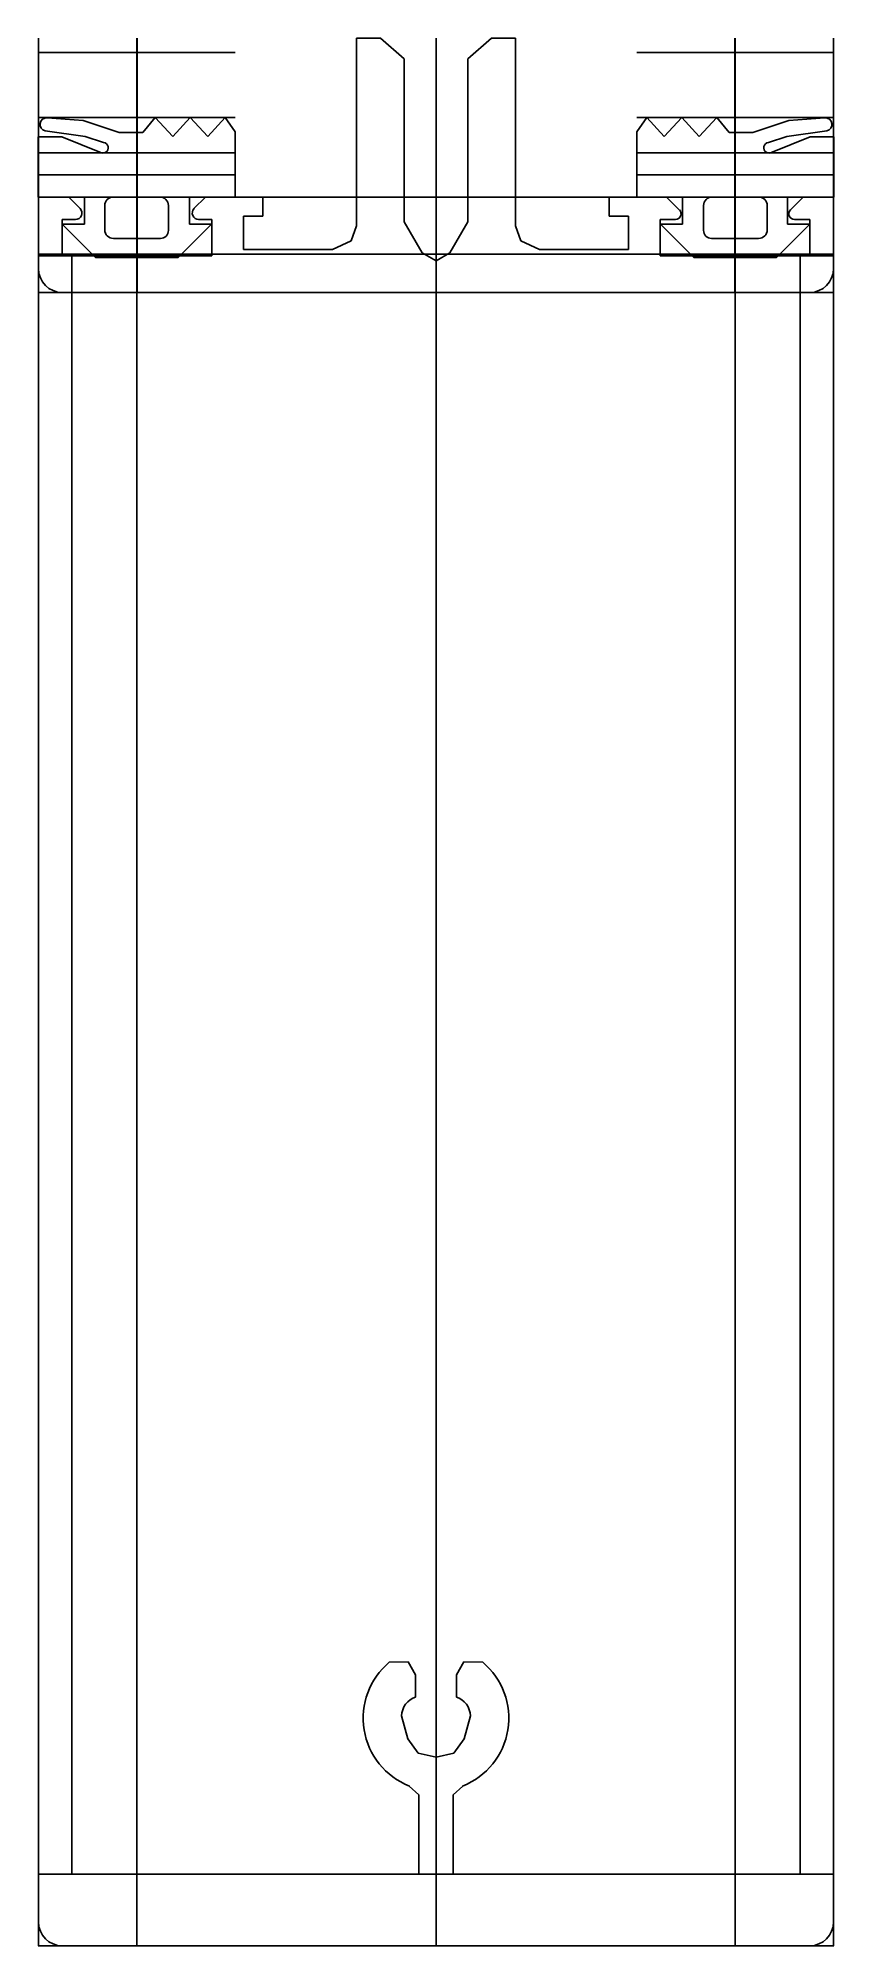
# Model space of a CAD drawing. Extents: x -25 to 25, y -104 to 16.
import ezdxf

# ---------------------------------------------------------------- set-up
doc = ezdxf.new("R2010")
doc.units = 0
doc.layers.get('0').update_dxf_attribs({"linetype": 'CONTINUOUS'})

msp = doc.modelspace()

# ---------------------------------------------------------------- linework, layer by layer
at = {"linetype": 'CONTINUOUS'}
for p, q in [((-25, -104), (-25, 16)), ((-18.82, 16), (-18.82, -104)), ((-18.8, 16), (-18.8, 0)), ((-3.5, 16), (-5, 16)), ((-5, 16), (-5, 4.2)), ((-5, 4.2), (-5, 16)), ((-5, 16), (-3.5, 16)), ((-2, 14.7), (-3.5, 16)), ((-3.5, 16), (-2, 14.7)), ((0, -104), (0, 16)), ((0, 0), (0, 16)), ((3.5, 16), (2, 14.7)), ((3.5, 16), (2, 14.7)), ((5, 16), (3.5, 16)), ((5, 16), (3.5, 16)), ((5, 4.2), (5, 16)), ((5, 4.2), (5, 16)), ((18.8, 0), (18.8, 16)), ((18.82, -104), (18.82, 16)), ((25, -104), (25, 16)), ((-12.62, 15.1), (-25.02, 15.1)), ((-18.82, 15.1), (-18.82, 2.2)), ((-2, 4.45), (-2, 14.7)), ((-2, 14.7), (-2, 4.45)), ((2, 14.7), (2, 4.45)), ((2, 14.7), (2, 4.45)), ((12.62, 15.1), (25.02, 15.1)), ((18.82, 15.1), (18.82, 2.2)), ((-25.02, 11), (-12.62, 11)), ((-12.62, 11), (-25.02, 11)), ((-22.18, 10.82), (-24.45, 10.99)), ((-19.93, 10.06), (-22.18, 10.82)), ((-18.82, 11), (-18.82, 8.79)), ((-17.67, 11), (-18.44, 10.06)), ((-16.56, 9.81), (-17.67, 11)), ((-15.46, 11), (-16.56, 9.81)), ((-14.34, 9.81), (-15.46, 11)), ((-13.26, 11), (-14.34, 9.81)), ((-12.62, 10.11), (-13.26, 11)), ((25.02, 11), (12.62, 11)), ((12.62, 11), (25.02, 11)), ((13.26, 11), (12.62, 10.11)), ((14.34, 9.81), (13.26, 11)), ((15.46, 11), (14.34, 9.81)), ((16.56, 9.81), (15.46, 11)), ((17.67, 11), (16.56, 9.81)), ((18.44, 10.06), (17.67, 11)), ((18.82, 11), (18.82, 8.79)), ((22.18, 10.82), (19.93, 10.06)), ((24.45, 10.99), (22.18, 10.82)), ((-23.53, 9.8), (-25.02, 9.8)), ((-25.02, 9.8), (-25.02, 8.79)), ((-24.57, 10.18), (-22.07, 9.82)), ((-21.14, 8.82), (-23.53, 9.8)), ((-22.07, 9.82), (-20.91, 9.43)), ((-18.44, 10.06), (-19.93, 10.06)), ((-12.62, 8.79), (-12.62, 10.11)), ((12.62, 10.11), (12.62, 8.79)), ((19.93, 10.06), (18.44, 10.06)), ((20.91, 9.43), (22.07, 9.82)), ((23.53, 9.8), (21.14, 8.82)), ((22.07, 9.82), (24.57, 10.18)), ((25.02, 9.8), (23.53, 9.8)), ((25.02, 8.79), (25.02, 9.8)), ((-12.62, 8.79), (-25.02, 8.79)), ((-12.62, 8.79), (-25.02, 8.79)), ((-25.02, 8.79), (-25.02, 6)), ((-12.62, 8.79), (-25.02, 8.79)), ((-25.02, 8.79), (-12.62, 8.79)), ((-12.62, 6), (-12.62, 8.79)), ((12.62, 8.79), (25.02, 8.79)), ((25.02, 8.79), (12.62, 8.79)), ((12.62, 8.79), (12.62, 6)), ((12.62, 8.79), (25.02, 8.79)), ((12.62, 8.79), (25.02, 8.79)), ((25.02, 6), (25.02, 8.79)), ((-12.62, 7.4), (-25.02, 7.4)), ((12.62, 7.4), (25.02, 7.4)), ((25.02, 6), (-25.02, 6)), ((-12.62, 6), (-25.02, 6)), ((-25.02, 6), (-22.11, 6)), ((25, 6), (-25, 6)), ((-23.1, 6), (-25, 6)), ((-25, 6), (-25, 1.5)), ((-25, 1.5), (-25, 6)), ((-25, 6), (-23.1, 6)), ((-14.11, 6), (-23.51, 6)), ((-22.38, 5.28), (-23.1, 6)), ((-23.1, 6), (-22.38, 5.28)), ((-22.11, 6), (-20.3, 6)), ((-20.3, 6), (-22.11, 6)), ((-22.11, 6), (-22.11, 4.3)), ((-20.3, 6), (-17.29, 6)), ((-18.82, 6), (-18.82, 2.2)), ((-15.51, 6), (-17.35, 6)), ((-17.29, 6), (-15.52, 6)), ((-15.52, 6), (-12.62, 6)), ((-15.51, 4.3), (-15.51, 6)), ((-14.5, 6), (-15.22, 5.28)), ((-15.22, 5.28), (-14.5, 6)), ((-10.9, 6), (-14.5, 6)), ((-14.5, 6), (-10.9, 6)), ((-10.9, 4.8), (-10.9, 6)), ((-10.9, 6), (-10.9, 4.8)), ((14.5, 6), (10.9, 6)), ((10.9, 6), (10.9, 4.8)), ((10.9, 6), (10.9, 4.8)), ((14.5, 6), (10.9, 6)), ((12.62, 6), (25.02, 6)), ((12.62, 6), (15.52, 6)), ((14.11, 6), (23.51, 6)), ((15.3, 5.2), (14.5, 6)), ((15.3, 5.2), (14.5, 6)), ((17.35, 6), (15.51, 6)), ((15.51, 6), (15.51, 4.3)), ((15.52, 6), (17.29, 6)), ((17.29, 6), (20.3, 6)), ((18.82, 6), (18.82, 2.2)), ((20.3, 6), (22.11, 6)), ((22.11, 6), (20.3, 6)), ((22.11, 6), (25.02, 6)), ((22.11, 4.3), (22.11, 6)), ((23.1, 6), (22.3, 5.2)), ((23.1, 6), (22.3, 5.2)), ((25, 6), (23.1, 6)), ((25, 6), (23.1, 6)), ((25, 1.5), (25, 6)), ((25, 1.5), (25, 6)), ((-20.83, 3.94), (-20.83, 5.47)), ((-16.83, 5.47), (-16.83, 3.91)), ((-12.1, 2.7), (-12.1, 4.8)), ((-12.1, 4.8), (-10.9, 4.8)), ((-10.9, 4.8), (-12.1, 4.8)), ((-12.1, 4.8), (-12.1, 2.7)), ((10.9, 4.8), (12.1, 4.8)), ((10.9, 4.8), (12.1, 4.8)), ((12.1, 4.8), (12.1, 2.7)), ((12.1, 4.8), (12.1, 2.7)), ((16.83, 3.91), (16.83, 5.47)), ((20.83, 5.47), (20.83, 3.94)), ((-22.11, 4.3), (-23.51, 4.3)), ((-23.51, 4.3), (-21.41, 2.2)), ((-23.5, 2.3), (-23.5, 4.6)), ((-23.5, 4.6), (-22.67, 4.6)), ((-22.67, 4.6), (-23.5, 4.6)), ((-23.5, 4.6), (-23.5, 2.3)), ((-16.21, 2.2), (-14.11, 4.3)), ((-14.11, 4.3), (-15.51, 4.3)), ((-14.93, 4.6), (-14.1, 4.6)), ((-14.1, 4.6), (-14.93, 4.6)), ((-14.1, 4.6), (-14.1, 2.3)), ((-14.1, 2.3), (-14.1, 4.6)), ((-5, 4.2), (-5.33, 3.26)), ((-5.33, 3.26), (-5, 4.2)), ((-0.87, 2.5), (-2, 4.45)), ((-2, 4.45), (-0.87, 2.5)), ((2, 4.45), (0.87, 2.5)), ((2, 4.45), (0.87, 2.5)), ((5.33, 3.26), (5, 4.2)), ((5.33, 3.26), (5, 4.2)), ((14.1, 2.3), (14.1, 4.6)), ((14.1, 4.6), (15.05, 4.6)), ((14.1, 4.6), (15.05, 4.6)), ((14.1, 2.3), (14.1, 4.6)), ((15.51, 4.3), (14.11, 4.3)), ((14.11, 4.3), (16.21, 2.2)), ((21.41, 2.2), (23.51, 4.3)), ((23.51, 4.3), (22.11, 4.3)), ((22.55, 4.6), (23.5, 4.6)), ((22.55, 4.6), (23.5, 4.6)), ((23.5, 4.6), (23.5, 2.3)), ((23.5, 4.6), (23.5, 2.3)), ((25, 2.41), (-25, 2.41)), ((-17.33, 3.4), (-20.29, 3.4)), ((-6.5, 2.7), (-12.1, 2.7)), ((-12.1, 2.7), (-6.5, 2.7)), ((-5.33, 3.26), (-6.5, 2.7)), ((-6.5, 2.7), (-5.33, 3.26)), ((0, 1.99), (-0.87, 2.5)), ((-0.87, 2.5), (0, 1.99)), ((0.87, 2.5), (0, 1.99)), ((0.87, 2.5), (0, 1.99)), ((6.5, 2.7), (5.33, 3.26)), ((6.5, 2.7), (5.33, 3.26)), ((12.1, 2.7), (6.5, 2.7)), ((12.1, 2.7), (6.5, 2.7)), ((20.29, 3.4), (17.33, 3.4)), ((25, -102.5), (25, 2.41)), ((-25, 2.3), (-25, -102.5)), ((-22.9, 2.3), (-25, 2.3)), ((-25, 2.3), (-25, -102.5)), ((-14.1, 2.3), (-23.5, 2.3)), ((-23.5, 2.3), (-14.1, 2.3)), ((-22.9, -99.5), (-22.9, 2.3)), ((-21.41, 2.2), (-16.21, 2.2)), ((23.5, 2.3), (14.1, 2.3)), ((23.5, 2.3), (14.1, 2.3)), ((16.21, 2.2), (21.41, 2.2)), ((25, 2.3), (22.9, 2.3)), ((22.9, 2.3), (22.9, -99.5)), ((25, -102.5), (25, 2.3)), ((-25.02, 0), (25.02, 0)), ((-25, 0), (25, 0)), ((-23.5, 0), (23.5, 0)), ((-23.5, 0), (23.5, 0)), ((-22.9, 0), (-22.9, -99.5)), ((25, -102.5), (25, -6.51)), ((-1.76, -86.13), (-2.94, -86.16)), ((-2.94, -86.16), (-1.76, -86.13)), ((-1.28, -86.95), (-1.76, -86.13)), ((-1.76, -86.13), (-1.28, -86.95)), ((0, -99.5), (0, -86.13)), ((1.76, -86.13), (1.28, -86.95)), ((1.76, -86.13), (1.28, -86.95)), ((2.94, -86.16), (1.76, -86.13)), ((2.94, -86.16), (1.76, -86.13)), ((-1.28, -88.35), (-1.28, -86.95)), ((-1.28, -86.95), (-1.28, -88.35)), ((1.28, -86.95), (1.28, -88.35)), ((1.28, -86.95), (1.28, -88.35)), ((-1.78, -90.98), (-2.17, -89.53)), ((-2.17, -89.53), (-1.78, -90.98)), ((2.17, -89.53), (1.78, -90.98)), ((2.17, -89.53), (1.78, -90.98)), ((-1.13, -91.89), (-1.78, -90.98)), ((-1.78, -90.98), (-1.13, -91.89)), ((1.78, -90.98), (1.13, -91.89)), ((1.78, -90.98), (1.13, -91.89)), ((0, -92.13), (-1.13, -91.89)), ((-1.13, -91.89), (0, -92.13)), ((1.13, -91.89), (0, -92.13)), ((1.13, -91.89), (0, -92.13)), ((-1.68, -93.95), (-1.08, -94.5)), ((-1.08, -94.5), (-1.68, -93.95)), ((-1.08, -94.5), (-1.08, -99.5)), ((-1.08, -99.5), (-1.08, -94.5)), ((1.08, -94.5), (1.68, -93.95)), ((1.68, -93.95), (1.08, -94.5)), ((1.08, -99.5), (1.08, -94.5)), ((1.08, -94.5), (1.08, -99.5)), ((25.02, -99.5), (-25.02, -99.5)), ((22.9, -99.5), (-22.9, -99.5)), ((-22.9, -99.5), (22.9, -99.5)), ((-4.59, -99.5), (4.59, -99.5)), ((-1.08, -99.5), (1.08, -99.5)), ((-1.08, -99.5), (1.08, -99.5)), ((25.02, -104), (-25.02, -104)), ((-23.5, -104), (23.5, -104)), ((-23.5, -104), (23.5, -104)), ((-23.5, -104), (23.5, -104))]:
    msp.add_line(p, q, dxfattribs=at)
for centre, radius, start, end in [((-24.49, 10.58), 0.41, 84.6202, 258.5259), ((24.49, 10.58), 0.41, 281.4741, 95.3798), ((-20.95, 9.1), 0.336, 235.3266, 83.3556), ((20.95, 9.1), 0.336, 96.6444, 304.6734), ((-20.3, 5.47), 0.53, 90, 180), ((-17.36, 5.47), 0.53, 359.9898, 88.9189), ((17.36, 5.47), 0.53, 91.0811, 180.0102), ((20.3, 5.47), 0.53, 0, 90), ((-22.67, 5), 0.4, 269.3746, 44.4318), ((-22.67, 5), 0.4, 269.3746, 44.4318), ((-14.93, 5), 0.4, 135.5682, 270.6254), ((-14.93, 5), 0.4, 135.5682, 270.6254), ((15.06, 4.95), 0.35, 269.1669, 45.5933), ((15.06, 4.95), 0.35, 269.1669, 45.5933), ((22.54, 4.95), 0.35, 134.4067, 270.8331), ((22.54, 4.95), 0.35, 134.4067, 270.8331), ((-20.29, 3.94), 0.54, 180, 270), ((-17.34, 3.91), 0.51, 271.1235, 0.011), ((17.34, 3.91), 0.51, 179.989, 268.8765), ((20.29, 3.94), 0.54, 270, 0), ((-23.5, 1.5), 1.5, 180, 270), ((-23.5, 1.5), 1.5, 180, 270), ((23.5, 1.5), 1.5, 270, 0), ((23.5, 1.5), 1.5, 270, 0), ((0.01, -89.68), 4.59, 129.9147, 248.4609), ((0.01, -89.68), 4.59, 129.9147, 248.4609), ((-0.01, -89.68), 4.59, 291.5391, 50.0853), ((-0.01, -89.68), 4.59, 291.5391, 50.0853), ((-0.88, -89.58), 1.29, 108.0244, 177.9257), ((-0.88, -89.58), 1.29, 108.0244, 177.9257), ((0.88, -89.58), 1.29, 2.0743, 71.9756), ((0.88, -89.58), 1.29, 2.0743, 71.9756), ((-23.5, -102.5), 1.5, 180, 270), ((-23.5, -102.5), 1.5, 180, 270), ((-23.5, -102.5), 1.5, 180, 270), ((23.5, -102.5), 1.5, 270, 0), ((23.5, -102.5), 1.5, 270, 0), ((23.5, -102.5), 1.5, 270, 0)]:
    msp.add_arc(centre, radius, start, end, dxfattribs=at)

doc.saveas('drawing.dxf')
